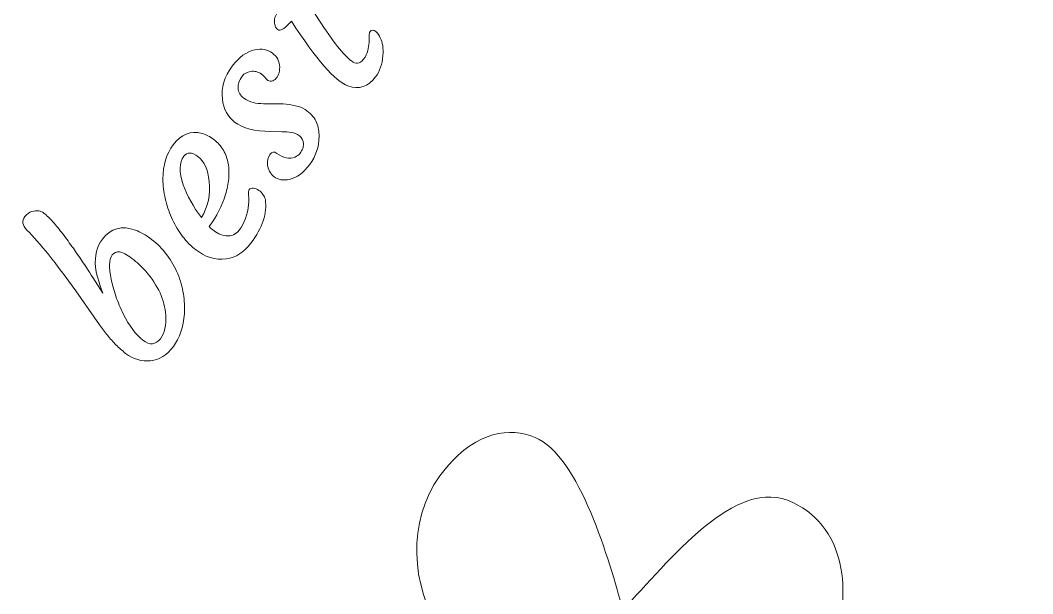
# Model space of a CAD drawing. Header units: inches. Extents: x -160 to 752, y 28 to 782.
# Drawn here: x -95.5 to -13.6, y 551.2 to 597.6 of the extents above; entities that cross this region are included whole.
import ezdxf

# ---------------------------------------------------------------- set-up
doc = ezdxf.new("R2010")
doc.units = ezdxf.units.IN
doc.header["$MEASUREMENT"] = 0
doc.layers.add('_U+0421_U+043B_U+043E_U+0439 1', color=7, linetype='Continuous')

# ---------------------------------------------------------------- blocks, each defined once
blk = doc.blocks.new('block 2')
at = {"layer": '_U+0421_U+043B_U+043E_U+0439 1', "color": 12, "lineweight": 9, "true_color": 0xe30513}
for points, knots in [([(305.09, 27.814), (184.245, 132.086), (55.294, 227.605), (-54.648, 344.614), (-130.379, 432.044), (-160.472, 554.527), (-106.382, 659.789), (-61.653, 746.823), (0.67, 769.936), (55.395, 761.155), (152.473, 745.576), (244.359, 626.028), (305.003, 559.166), (383.274, 640.557), (469.584, 781.891), (597.356, 753.442), (657.303, 740.096), (700.304, 699.787), (723.454, 645.646), (746.596, 591.535), (751.522, 539.494), (735.492, 482.616), (690.017, 321.273), (429.513, 136.472), (305.09, 27.814), (305.09, 27.814), (305.09, 27.814), (305.09, 27.814)], [0, 0, 0, 0, 1, 1, 1, 2, 2, 2, 3, 3, 3, 4, 4, 4, 5, 5, 5, 6, 6, 6, 7, 7, 7, 8, 8, 8, 9, 9, 9, 9]), ([(-74.601, 369.929), (-51.73, 392.098), (-28.858, 414.268), (-14.439, 445.058), (-12.864, 444.768), (-11.312, 443.51), (-10.804, 442.016), (-9.23, 437.381), (-6.3, 430.753), (-2.459, 427.863), (-0.585, 426.454), (1.409, 425.888), (3.743, 425.966), (6.077, 426.045), (8.186, 427.057), (9.54, 429.082), (12.428, 433.399), (6.173, 439.654), (2.832, 443.901), (6.792, 444.41), (15.639, 445.647), (17.609, 449.014), (18.72, 450.912), (18.761, 453.549), (16.184, 456.452), (13.067, 459.965), (8.107, 460.611), (3.786, 459.066), (0.627, 457.791), (-2.673, 456.599), (-6.115, 454.709), (-6.704, 454.386), (-8.795, 453.595), (-10.413, 454.695), (-7.37, 462.475), (-4.973, 470.266), (-3.107, 479.245), (7.315, 529.363), (-2.378, 600), (-9.702, 648.155), (-12.615, 667.307), (-15.06, 683.433), (-17.373, 696.886), (-15.871, 697.444), (-14.098, 697.023), (-12.896, 696), (-9.168, 692.827), (-3.255, 688.637), (1.523, 688.123), (3.854, 687.874), (5.857, 688.41), (7.821, 689.674), (9.785, 690.938), (11.078, 692.887), (11.202, 695.32), (11.469, 700.507), (2.892, 702.672), (-2.153, 704.607), (0.987, 707.073), (7.949, 712.67), (7.915, 716.57), (7.897, 718.769), (6.579, 721.055), (2.88, 722.227), (-1.597, 723.646), (-6.188, 721.659), (-9.107, 718.117), (-11.165, 715.403), (-13.388, 712.689), (-15.375, 709.302), (-15.715, 708.722), (-17.397, 707.016), (-19.35, 707.132), (-22.066, 722.419), (-24.502, 735.037), (-26.938, 747.654)], [0, 0, 0, 0, 1, 1, 1, 2, 2, 2, 3, 3, 3, 4, 4, 4, 5, 5, 5, 6, 6, 6, 7, 7, 7, 8, 8, 8, 9, 9, 9, 10, 10, 10, 11, 11, 11, 12, 12, 12, 13, 13, 13, 14, 14, 14, 15, 15, 15, 16, 16, 16, 17, 17, 17, 18, 18, 18, 19, 19, 19, 20, 20, 20, 21, 21, 21, 22, 22, 22, 23, 23, 23, 24, 24, 24, 25, 25, 25, 25]), ([(-133.176, 526.041), (-108.388, 533.444), (-83.6, 540.847), (-55.475, 535.104), (-54.607, 536.857), (-55.835, 539.063), (-56.236, 539.602), (-58.58, 542.752), (-60.213, 545.858), (-61.908, 548.812), (-64.031, 552.881), (-64.071, 557.883), (-61.019, 561.452), (-58.497, 564.402), (-55.878, 564.723), (-53.846, 563.882), (-50.241, 562.393), (-47.803, 553.798), (-46.756, 549.946), (-43.007, 553.837), (-37.669, 560.89), (-32.996, 558.622), (-30.805, 557.558), (-29.513, 555.608), (-29.116, 553.306), (-28.718, 551.005), (-29.006, 548.952), (-30.144, 546.902), (-32.481, 542.702), (-38.645, 538.891), (-43.021, 536.697), (-44.431, 535.989), (-45.612, 534.196), (-45.684, 532.597), (-43.528, 531.932), (-41.351, 531.185), (-39.153, 530.353), (-4.072, 517.062), (36.62, 481.677), (67.416, 458.647), (98.212, 435.616), (119.112, 424.939), (144.764, 406.584), (170.419, 388.229), (200.826, 362.194), (232.923, 357.148), (265.021, 352.103), (298.808, 368.046), (336.183, 364.286), (362.156, 361.674), (390.05, 349.49), (418.014, 335.275), (417.559, 333.74), (416.157, 332.575), (414.617, 332.229), (409.841, 331.154), (402.94, 328.943), (399.66, 325.429), (398.06, 323.715), (397.286, 321.791), (397.117, 319.463), (396.948, 317.133), (397.731, 314.929), (399.601, 313.368), (403.589, 310.039), (410.47, 315.598), (415.047, 318.47), (415.135, 314.478), (415.428, 305.55), (418.567, 303.235), (420.337, 301.928), (422.955, 301.61), (426.115, 303.864), (429.937, 306.591), (431.105, 311.456), (430.027, 315.916), (429.093, 319.192), (428.258, 322.599), (426.741, 326.222), (426.482, 326.842), (425.918, 329.005), (427.183, 330.498), (436.293, 325.751), (445.601, 320.785), (454.679, 316.031), (470.916, 307.527), (487.227, 299.462), (503.256, 291.591), (502.801, 290.057), (501.399, 288.892), (499.859, 288.545), (495.083, 287.47), (488.182, 285.259), (484.902, 281.746), (483.302, 280.032), (482.528, 278.108), (482.359, 275.779), (482.19, 273.449), (482.973, 271.245), (484.844, 269.684), (488.831, 266.356), (495.712, 271.914), (500.289, 274.786), (500.377, 270.795), (500.67, 261.866), (503.809, 259.551), (505.579, 258.245), (508.197, 257.926), (511.356, 260.181), (515.179, 262.908), (516.347, 267.773), (515.268, 272.233), (514.334, 275.509), (513.5, 278.916), (511.983, 282.539), (511.724, 283.159), (511.298, 285.408), (512.563, 286.901), (532.968, 276.975), (553.263, 267.381), (573.558, 257.788)], [0, 0, 0, 0, 1, 1, 1, 2, 2, 2, 3, 3, 3, 4, 4, 4, 5, 5, 5, 6, 6, 6, 7, 7, 7, 8, 8, 8, 9, 9, 9, 10, 10, 10, 11, 11, 11, 12, 12, 12, 13, 13, 13, 14, 14, 14, 15, 15, 15, 16, 16, 16, 17, 17, 17, 18, 18, 18, 19, 19, 19, 20, 20, 20, 21, 21, 21, 22, 22, 22, 23, 23, 23, 24, 24, 24, 25, 25, 25, 26, 26, 26, 27, 27, 27, 28, 28, 28, 29, 29, 29, 30, 30, 30, 31, 31, 31, 32, 32, 32, 33, 33, 33, 34, 34, 34, 35, 35, 35, 36, 36, 36, 37, 37, 37, 38, 38, 38, 39, 39, 39, 40, 40, 40, 40])]:
    blk.add_open_spline(points, degree=3, knots=knots, dxfattribs=at)
at = {"layer": '_U+0421_U+043B_U+043E_U+0439 1', "lineweight": 0}
for points, knots in [([(-67.186, 596.696), (-67.076, 596.842), (-66.924, 596.841), (-66.728, 596.693), (-66.564, 596.57), (-66.441, 596.398), (-66.362, 596.183), (-66.172, 595.833), (-66.099, 595.354), (-66.144, 594.755), (-66.193, 594.071), (-66.392, 593.5), (-66.742, 593.034), (-67.345, 592.23), (-68.088, 591.986), (-68.972, 592.313), (-70.017, 592.701), (-71.545, 594.442), (-73.55, 597.543), (-74.031, 597.003), (-74.365, 596.765), (-74.554, 596.827), (-74.608, 596.847), (-74.662, 596.876), (-74.716, 596.916), (-74.767, 596.955), (-74.811, 597.024), (-74.849, 597.124), (-74.882, 597.224), (-74.902, 597.336), (-74.913, 597.46), (-74.924, 597.744), (-74.866, 597.977), (-74.731, 598.156), (-74.731, 598.156), (-74.285, 598.75), (-74.285, 598.75), (-75.146, 600.24), (-75.577, 601.164), (-75.581, 601.527), (-75.578, 601.696), (-75.524, 601.848), (-75.424, 601.982), (-75.322, 602.117), (-75.223, 602.218), (-75.12, 602.281), (-75.016, 602.344), (-74.906, 602.389), (-74.788, 602.408), (-74.52, 602.456), (-74.29, 602.411), (-74.105, 602.273), (-74.006, 602.198), (-73.913, 602.081), (-73.826, 601.924), (-73.826, 601.924), (-73.037, 600.464), (-73.037, 600.464), (-73.037, 600.464), (-72.903, 600.643), (-72.903, 600.643), (-72.67, 600.953), (-72.485, 601.206), (-72.348, 601.399), (-72.348, 601.399), (-72.24, 601.543), (-72.032, 601.831), (-71.966, 601.929), (-71.878, 602.052), (-71.772, 602.192), (-71.665, 602.336), (-71.56, 602.369), (-71.455, 602.291), (-70.794, 601.795), (-71.049, 600.766), (-72.219, 599.206), (-72.219, 599.206), (-72.265, 599.144), (-72.265, 599.144), (-72.265, 599.144), (-71.325, 597.643), (-71.325, 597.643), (-70.198, 595.898), (-69.319, 594.79), (-68.694, 594.322), (-68.52, 594.191), (-68.353, 594.13), (-68.196, 594.137), (-68.037, 594.141), (-67.875, 594.256), (-67.71, 594.476), (-67.545, 594.697), (-67.433, 594.925), (-67.373, 595.16), (-67.315, 595.397), (-67.278, 595.617), (-67.272, 595.824), (-67.263, 596.027), (-67.257, 596.206), (-67.261, 596.361), (-67.262, 596.514), (-67.237, 596.627), (-67.186, 596.696), (-67.186, 596.696), (-67.186, 596.696), (-67.186, 596.696)], [0, 0, 0, 0, 1, 1, 1, 2, 2, 2, 3, 3, 3, 4, 4, 4, 5, 5, 5, 6, 6, 6, 7, 7, 7, 8, 8, 8, 9, 9, 9, 10, 10, 10, 11, 11, 11, 12, 12, 12, 13, 13, 13, 14, 14, 14, 15, 15, 15, 16, 16, 16, 17, 17, 17, 18, 18, 18, 19, 19, 19, 20, 20, 20, 21, 21, 21, 22, 22, 22, 23, 23, 23, 24, 24, 24, 25, 25, 25, 26, 26, 26, 27, 27, 27, 28, 28, 28, 29, 29, 29, 30, 30, 30, 31, 31, 31, 32, 32, 32, 33, 33, 33, 34, 34, 34, 35, 35, 35, 35]), ([(-74.965, 584.977), (-75.118, 585.092), (-75.235, 585.236), (-75.319, 585.402), (-75.402, 585.568), (-75.448, 585.736), (-75.466, 585.905), (-75.503, 586.261), (-75.435, 586.554), (-75.262, 586.784), (-75.112, 586.984), (-74.935, 587.007), (-74.73, 586.854), (-74.208, 586.462), (-73.717, 586.363), (-73.253, 586.555), (-73.085, 586.625), (-72.948, 586.726), (-72.846, 586.862), (-72.747, 586.995), (-72.676, 587.122), (-72.632, 587.238), (-72.593, 587.356), (-72.574, 587.482), (-72.578, 587.61), (-72.59, 587.898), (-72.695, 588.117), (-72.894, 588.267), (-73.094, 588.416), (-73.311, 588.511), (-73.548, 588.548), (-73.783, 588.581), (-74.044, 588.601), (-74.329, 588.606), (-74.329, 588.606), (-75.251, 588.629), (-75.251, 588.629), (-76.502, 588.627), (-77.465, 588.88), (-78.14, 589.387), (-78.699, 589.806), (-79.03, 590.427), (-79.129, 591.24), (-79.24, 592.169), (-78.976, 593.055), (-78.342, 593.901), (-77.787, 594.641), (-77.171, 595.083), (-76.494, 595.224), (-75.944, 595.343), (-75.479, 595.259), (-75.1, 594.975), (-74.705, 594.679), (-74.503, 594.291), (-74.493, 593.815), (-74.484, 593.389), (-74.608, 593.058), (-74.866, 592.831), (-74.982, 592.73), (-75.113, 592.683), (-75.26, 592.69), (-75.405, 592.699), (-75.525, 592.769), (-75.62, 592.904), (-75.716, 593.036), (-75.832, 593.155), (-75.966, 593.254), (-76.101, 593.357), (-76.246, 593.425), (-76.398, 593.463), (-76.551, 593.498), (-76.698, 593.504), (-76.841, 593.479), (-77.14, 593.427), (-77.359, 593.307), (-77.505, 593.112), (-77.649, 592.92), (-77.745, 592.744), (-77.798, 592.588), (-77.846, 592.432), (-77.868, 592.276), (-77.859, 592.122), (-77.828, 591.79), (-77.678, 591.526), (-77.417, 591.33), (-77.153, 591.132), (-76.893, 591.009), (-76.636, 590.956), (-76.379, 590.904), (-76.103, 590.873), (-75.815, 590.861), (-75.526, 590.852), (-75.226, 590.851), (-74.912, 590.86), (-74.601, 590.867), (-74.289, 590.857), (-73.976, 590.827), (-73.235, 590.763), (-72.675, 590.587), (-72.29, 590.299), (-71.908, 590.013), (-71.648, 589.693), (-71.508, 589.341), (-71.373, 588.987), (-71.306, 588.612), (-71.312, 588.22), (-71.316, 587.371), (-71.573, 586.608), (-72.078, 585.934), (-72.562, 585.288), (-73.1, 584.891), (-73.691, 584.749), (-74.184, 584.636), (-74.609, 584.71), (-74.965, 584.977), (-74.965, 584.977), (-74.965, 584.977), (-74.965, 584.977)], [0, 0, 0, 0, 1, 1, 1, 2, 2, 2, 3, 3, 3, 4, 4, 4, 5, 5, 5, 6, 6, 6, 7, 7, 7, 8, 8, 8, 9, 9, 9, 10, 10, 10, 11, 11, 11, 12, 12, 12, 13, 13, 13, 14, 14, 14, 15, 15, 15, 16, 16, 16, 17, 17, 17, 18, 18, 18, 19, 19, 19, 20, 20, 20, 21, 21, 21, 22, 22, 22, 23, 23, 23, 24, 24, 24, 25, 25, 25, 26, 26, 26, 27, 27, 27, 28, 28, 28, 29, 29, 29, 30, 30, 30, 31, 31, 31, 32, 32, 32, 33, 33, 33, 34, 34, 34, 35, 35, 35, 36, 36, 36, 37, 37, 37, 38, 38, 38, 39, 39, 39, 39]), ([(-81.378, 579.141), (-81.798, 579.488), (-82.162, 579.872), (-82.465, 580.296), (-82.767, 580.719), (-83.029, 581.176), (-83.243, 581.664), (-83.458, 582.157), (-83.627, 582.668), (-83.746, 583.198), (-83.868, 583.729), (-83.929, 584.256), (-83.933, 584.774), (-83.932, 585.89), (-83.657, 586.812), (-83.108, 587.545), (-82.466, 588.401), (-81.689, 588.706), (-80.767, 588.463), (-80.451, 588.382), (-80.135, 588.217), (-79.811, 587.966), (-79.486, 587.715), (-79.23, 587.427), (-79.041, 587.097), (-78.855, 586.769), (-78.726, 586.413), (-78.658, 586.029), (-78.59, 585.646), (-78.575, 585.243), (-78.614, 584.812), (-78.654, 584.385), (-78.741, 583.954), (-78.874, 583.515), (-79.157, 582.614), (-79.595, 581.758), (-80.194, 580.938), (-80.14, 580.866), (-80.045, 580.774), (-79.908, 580.663), (-79.771, 580.557), (-79.605, 580.453), (-79.404, 580.358), (-79.206, 580.265), (-79.008, 580.209), (-78.808, 580.192), (-78.373, 580.149), (-78.028, 580.294), (-77.772, 580.635), (-77.336, 581.216), (-77.085, 581.909), (-77.013, 582.715), (-76.979, 582.994), (-76.981, 583.243), (-77.012, 583.458), (-77.043, 583.673), (-77.023, 583.827), (-76.956, 583.917), (-76.889, 584.007), (-76.776, 584.046), (-76.618, 584.032), (-76.46, 584.018), (-76.31, 583.961), (-76.175, 583.859), (-75.911, 583.662), (-75.737, 583.412), (-75.654, 583.117), (-75.497, 582.015), (-75.887, 580.838), (-76.82, 579.593), (-77.372, 578.858), (-78.036, 578.431), (-78.808, 578.319), (-79.684, 578.191), (-80.54, 578.469), (-81.378, 579.141), (-81.378, 579.141), (-81.378, 579.141), (-81.378, 579.141)], [0, 0, 0, 0, 1, 1, 1, 2, 2, 2, 3, 3, 3, 4, 4, 4, 5, 5, 5, 6, 6, 6, 7, 7, 7, 8, 8, 8, 9, 9, 9, 10, 10, 10, 11, 11, 11, 12, 12, 12, 13, 13, 13, 14, 14, 14, 15, 15, 15, 16, 16, 16, 17, 17, 17, 18, 18, 18, 19, 19, 19, 20, 20, 20, 21, 21, 21, 22, 22, 22, 23, 23, 23, 24, 24, 24, 25, 25, 25, 26, 26, 26, 26]), ([(-82.236, 586.631), (-82.63, 586.106), (-82.647, 585.331), (-82.292, 584.304), (-81.979, 583.43), (-81.49, 582.546), (-80.825, 581.66), (-80.286, 582.56), (-80.071, 583.531), (-80.186, 584.578), (-80.302, 585.549), (-80.608, 586.219), (-81.105, 586.592), (-81.6, 586.962), (-81.977, 586.977), (-82.236, 586.631), (-82.236, 586.631), (-82.236, 586.631), (-82.236, 586.631)], [0, 0, 0, 0, 1, 1, 1, 2, 2, 2, 3, 3, 3, 4, 4, 4, 5, 5, 5, 6, 6, 6, 6]), ([(-86.949, 570.68), (-87.238, 570.897), (-87.5, 571.13), (-87.734, 571.369), (-87.967, 571.612), (-88.193, 571.866), (-88.413, 572.138), (-88.632, 572.407), (-88.846, 572.687), (-89.052, 572.973), (-89.052, 572.973), (-90.988, 575.738), (-90.988, 575.738), (-92.572, 577.966), (-93.883, 579.601), (-94.926, 580.648), (-95.305, 581.019), (-95.363, 581.384), (-95.096, 581.74), (-94.939, 581.95), (-94.75, 582.084), (-94.531, 582.148), (-94.117, 582.25), (-93.793, 582.207), (-93.554, 582.02), (-93.316, 581.83), (-93.074, 581.592), (-92.823, 581.308), (-92.571, 581.019), (-92.308, 580.697), (-92.03, 580.337), (-91.752, 579.976), (-91.47, 579.589), (-91.178, 579.174), (-90.439, 578.099), (-89.912, 577.312), (-89.597, 576.815), (-89.597, 576.815), (-88.798, 575.548), (-88.798, 575.548), (-89.148, 576.491), (-89.341, 577.193), (-89.387, 577.655), (-89.461, 578.571), (-89.271, 579.325), (-88.826, 579.919), (-88.169, 580.795), (-87.275, 581.038), (-86.141, 580.639), (-85.755, 580.498), (-85.326, 580.253), (-84.855, 579.899), (-84.386, 579.548), (-83.969, 579.127), (-83.612, 578.643), (-83.252, 578.157), (-82.96, 577.65), (-82.739, 577.116), (-82.519, 576.583), (-82.363, 576.038), (-82.278, 575.486), (-82.192, 574.933), (-82.166, 574.401), (-82.2, 573.887), (-82.279, 572.805), (-82.575, 571.918), (-83.088, 571.234), (-83.606, 570.543), (-84.224, 570.158), (-84.94, 570.078), (-85.648, 570.008), (-86.319, 570.208), (-86.949, 570.68), (-86.949, 570.68), (-86.949, 570.68), (-86.949, 570.68)], [0, 0, 0, 0, 1, 1, 1, 2, 2, 2, 3, 3, 3, 4, 4, 4, 5, 5, 5, 6, 6, 6, 7, 7, 7, 8, 8, 8, 9, 9, 9, 10, 10, 10, 11, 11, 11, 12, 12, 12, 13, 13, 13, 14, 14, 14, 15, 15, 15, 16, 16, 16, 17, 17, 17, 18, 18, 18, 19, 19, 19, 20, 20, 20, 21, 21, 21, 22, 22, 22, 23, 23, 23, 24, 24, 24, 25, 25, 25, 25]), ([(-84.143, 571.861), (-83.791, 572.33), (-83.642, 572.967), (-83.699, 573.766), (-83.785, 574.986), (-84.324, 576.172), (-85.325, 577.318), (-85.651, 577.695), (-86.026, 578.044), (-86.448, 578.361), (-86.871, 578.678), (-87.205, 578.852), (-87.445, 578.884), (-87.688, 578.918), (-87.882, 578.835), (-88.029, 578.638), (-88.177, 578.44), (-88.254, 578.173), (-88.254, 577.837), (-88.257, 577.503), (-88.213, 577.118), (-88.123, 576.687), (-88.039, 576.256), (-87.912, 575.796), (-87.741, 575.308), (-87.571, 574.82), (-87.373, 574.348), (-87.145, 573.889), (-86.644, 572.881), (-86.112, 572.165), (-85.548, 571.743), (-84.985, 571.32), (-84.519, 571.359), (-84.143, 571.861), (-84.143, 571.861), (-84.143, 571.861), (-84.143, 571.861)], [0, 0, 0, 0, 1, 1, 1, 2, 2, 2, 3, 3, 3, 4, 4, 4, 5, 5, 5, 6, 6, 6, 7, 7, 7, 8, 8, 8, 9, 9, 9, 10, 10, 10, 11, 11, 11, 12, 12, 12, 12])]:
    blk.add_open_spline(points, degree=3, knots=knots, dxfattribs=at)

msp = doc.modelspace()

# ---------------------------------------------------------------- block references
at = {"layer": '_U+0421_U+043B_U+043E_U+0439 1'}
msp.add_blockref('block 2', (0, 0), dxfattribs=at)

doc.saveas('drawing.dxf')
